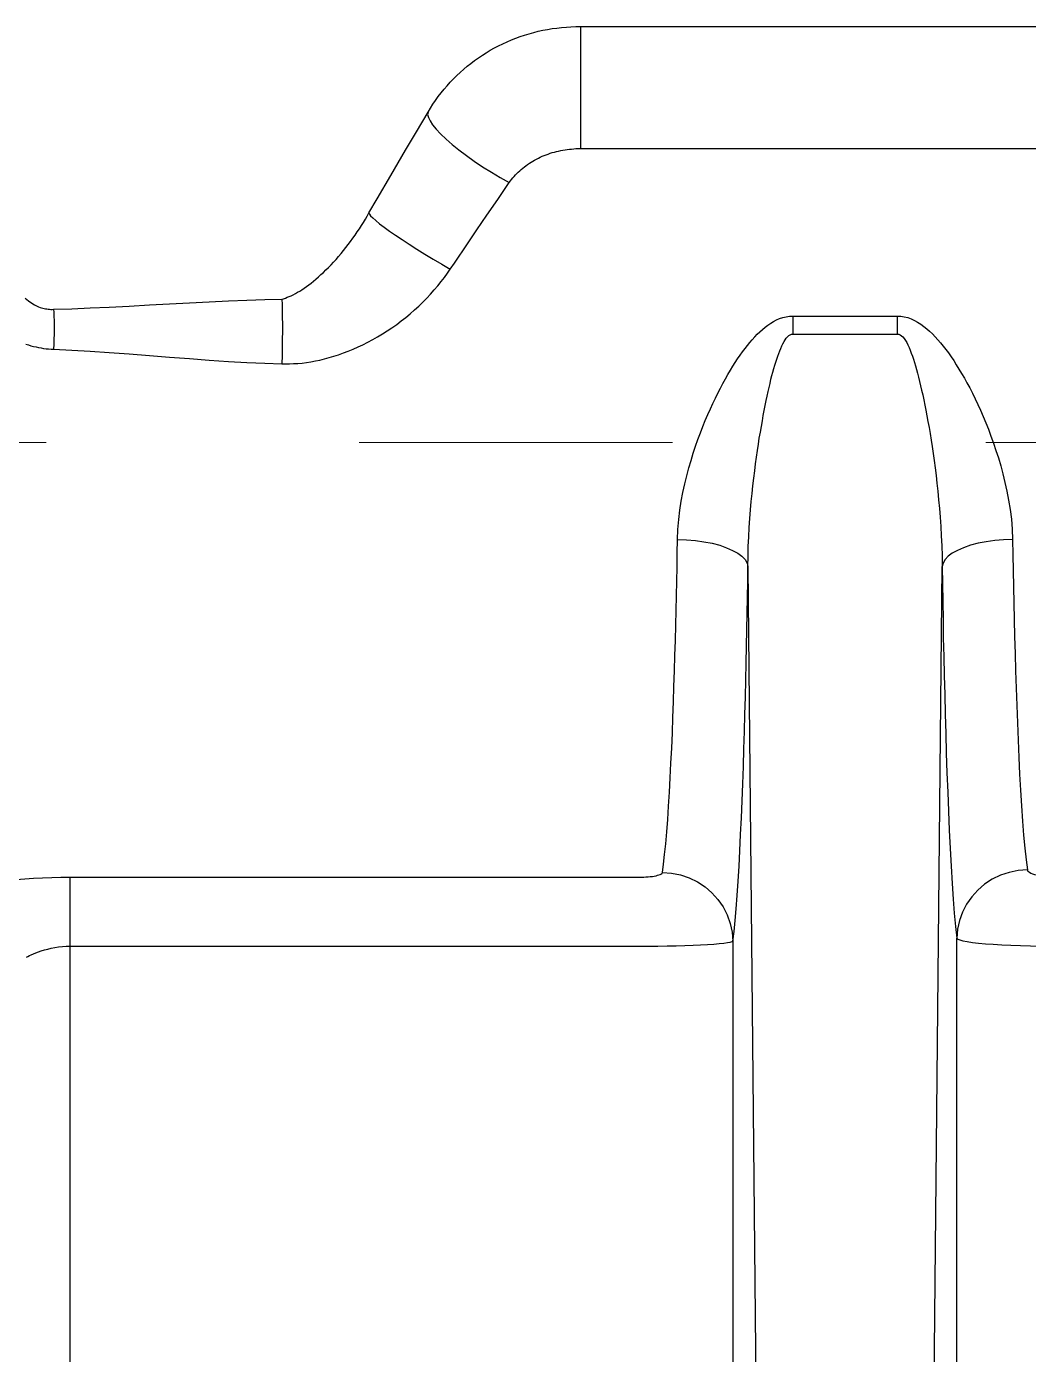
# Model space of a CAD drawing. Header units: millimetres. Extents: x 100 to 1590, y 100 to 694.
# Drawn here: x 1479.656 to 1480.456, y 501.759 to 502.819 of the extents above; entities that cross this region are included whole.
import ezdxf

# ---------------------------------------------------------------- set-up
doc = ezdxf.new("R2010")
doc.units = ezdxf.units.MM
doc.linetypes.add('CENTER', pattern=[2, 1.25, -0.25, 0.25, -0.25])
doc.layers.add('CL', color=1, linetype='CENTER', lineweight=9)

msp = doc.modelspace()

# ---------------------------------------------------------------- linework, layer by layer
at = {"color": 9, "linetype": 'Continuous'}
for p, q in [((1480.0982, 502.8186), (1480.0982, 502.7212)), ((1479.9673, 502.7347), (1479.9765, 502.7504)), ((1479.9586, 502.7199), (1479.9673, 502.7347)), ((1479.9468, 502.6997), (1479.9586, 502.7199)), ((1480.0982, 502.7212), (1481.0875, 502.7212)), ((1479.936, 502.6812), (1479.9468, 502.6997)), ((1480.0322, 502.6806), (1480.0414, 502.6941)), ((1479.9294, 502.6699), (1479.936, 502.6812)), ((1480.0235, 502.668), (1480.0322, 502.6806)), ((1480.0155, 502.6563), (1480.0235, 502.668)), ((1480.008, 502.6452), (1480.0155, 502.6563)), ((1480.2676, 502.5877), (1480.351, 502.5877)), ((1480.2676, 502.5877), (1480.2676, 502.5733)), ((1480.351, 502.5877), (1480.351, 502.5733)), ((1480.2676, 502.5733), (1480.351, 502.5733)), ((1480.2318, 502.388), (1480.2441, 501.1407)), ((1480.3746, 501.1445), (1480.3868, 502.388)), ((1479.6909, 502.1401), (1480.1448, 502.1401)), ((1479.6909, 501.6018), (1479.6909, 502.1401)), ((1480.2197, 502.0892), (1480.2197, 500.9378)), ((1480.3986, 501.1125), (1480.3986, 502.0916)), ((1479.6909, 502.0851), (1480.1448, 502.0851))]:
    msp.add_line(p, q, dxfattribs=at)
for points in [[(1479.9765, 502.7504), (1479.9784, 502.7536), (1479.9804, 502.7567), (1479.9825, 502.7597), (1479.9847, 502.7628), (1479.987, 502.7657), (1479.9893, 502.7686), (1479.9917, 502.7714), (1479.9942, 502.7742), (1479.9968, 502.7769), (1479.9994, 502.7795), (1480.0022, 502.782), (1480.005, 502.7845), (1480.0078, 502.7869), (1480.0107, 502.7892), (1480.0137, 502.7915), (1480.0168, 502.7936), (1480.0199, 502.7957), (1480.023, 502.7977), (1480.0262, 502.7996), (1480.0295, 502.8015), (1480.0328, 502.8032), (1480.0362, 502.8049), (1480.0396, 502.8064), (1480.0431, 502.8079), (1480.0466, 502.8093), (1480.0501, 502.8106), (1480.0536, 502.8117), (1480.0572, 502.8128), (1480.0609, 502.8139), (1480.0645, 502.8148), (1480.0682, 502.8156), (1480.0719, 502.8163), (1480.0756, 502.8169), (1480.0794, 502.8174), (1480.0831, 502.8179), (1480.0869, 502.8182), (1480.0906, 502.8184), (1480.0944, 502.8185), (1480.0982, 502.8186)], [(1480.0982, 502.8186), (1481.089, 502.8186)], [(1479.9765, 502.7504), (1479.9762, 502.7484), (1479.9768, 502.7461), (1479.9781, 502.7433), (1479.9802, 502.7401), (1479.9831, 502.7366), (1479.9866, 502.7329), (1479.9909, 502.7288), (1479.9957, 502.7246), (1480.0012, 502.7203), (1480.0071, 502.7158), (1480.0134, 502.7113), (1480.0201, 502.7068), (1480.0271, 502.7024), (1480.0342, 502.6982), (1480.0414, 502.6941)], [(1480.0414, 502.6941), (1480.0423, 502.6954), (1480.0432, 502.6966), (1480.0442, 502.6978), (1480.0452, 502.699), (1480.0463, 502.7002), (1480.0474, 502.7013), (1480.0485, 502.7024), (1480.0497, 502.7035), (1480.0509, 502.7046), (1480.0521, 502.7057), (1480.0534, 502.7067), (1480.0547, 502.7076), (1480.056, 502.7086), (1480.0574, 502.7095), (1480.0587, 502.7104), (1480.0602, 502.7113), (1480.0616, 502.7121), (1480.0631, 502.7129), (1480.0646, 502.7136), (1480.0661, 502.7144), (1480.0677, 502.7151), (1480.0692, 502.7157), (1480.0708, 502.7163), (1480.0724, 502.7169), (1480.0741, 502.7175), (1480.0757, 502.718), (1480.0774, 502.7185), (1480.0791, 502.7189), (1480.0807, 502.7193), (1480.0825, 502.7197), (1480.0842, 502.72), (1480.0859, 502.7203), (1480.0876, 502.7205), (1480.0894, 502.7208), (1480.0911, 502.7209), (1480.0929, 502.7211), (1480.0946, 502.7212), (1480.0964, 502.7212), (1480.0982, 502.7212)], [(1479.8598, 502.6011), (1479.8612, 502.6015), (1479.8627, 502.602), (1479.8642, 502.6026), (1479.8658, 502.6032), (1479.8674, 502.6039), (1479.869, 502.6047), (1479.8707, 502.6056), (1479.8724, 502.6066), (1479.8741, 502.6076), (1479.8759, 502.6087), (1479.8777, 502.6099), (1479.8795, 502.6112), (1479.8814, 502.6126), (1479.8833, 502.614), (1479.8852, 502.6156), (1479.8871, 502.6172), (1479.8891, 502.6189), (1479.8911, 502.6207), (1479.8931, 502.6225), (1479.8951, 502.6245), (1479.8971, 502.6265), (1479.8991, 502.6286), (1479.9011, 502.6307), (1479.9031, 502.6329), (1479.9051, 502.6352), (1479.9071, 502.6375), (1479.909, 502.6399), (1479.911, 502.6423), (1479.9129, 502.6448), (1479.9147, 502.6472), (1479.9166, 502.6497), (1479.9184, 502.6523), (1479.9201, 502.6548), (1479.9218, 502.6573), (1479.9235, 502.6599), (1479.925, 502.6624), (1479.9266, 502.6649), (1479.928, 502.6674), (1479.9294, 502.6699)], [(1479.9294, 502.6699), (1479.9297, 502.6689), (1479.9307, 502.6676), (1479.9324, 502.6659), (1479.9348, 502.6638), (1479.9378, 502.6613), (1479.9415, 502.6586), (1479.9458, 502.6555), (1479.9506, 502.6522), (1479.9559, 502.6487), (1479.9616, 502.6449), (1479.9677, 502.6411), (1479.9741, 502.6371), (1479.9807, 502.6331), (1479.9875, 502.6291), (1479.9943, 502.6251)], [(1479.9943, 502.6251), (1479.9976, 502.6299), (1480.008, 502.6452)], [(1479.8598, 502.5495), (1479.8629, 502.5495), (1479.8661, 502.5495), (1479.8693, 502.5497), (1479.8727, 502.5499), (1479.8761, 502.5502), (1479.8795, 502.5507), (1479.8831, 502.5512), (1479.8866, 502.5519), (1479.8903, 502.5526), (1479.8939, 502.5535), (1479.8977, 502.5545), (1479.9014, 502.5556), (1479.9052, 502.5568), (1479.9091, 502.5582), (1479.9129, 502.5597), (1479.9168, 502.5612), (1479.9207, 502.563), (1479.9246, 502.5648), (1479.9285, 502.5668), (1479.9324, 502.5689), (1479.9363, 502.5711), (1479.9401, 502.5734), (1479.944, 502.5759), (1479.9477, 502.5784), (1479.9515, 502.581), (1479.9551, 502.5838), (1479.9587, 502.5866), (1479.9623, 502.5895), (1479.9657, 502.5926), (1479.9691, 502.5956), (1479.9723, 502.5988), (1479.9755, 502.602), (1479.9786, 502.6052), (1479.9815, 502.6085), (1479.9843, 502.6118), (1479.987, 502.6151), (1479.9896, 502.6184), (1479.992, 502.6218), (1479.9943, 502.6251)], [(1479.6551, 502.602), (1479.6563, 502.6009), (1479.6576, 502.5999), (1479.6588, 502.599), (1479.66, 502.5982), (1479.6612, 502.5974), (1479.6624, 502.5967), (1479.6636, 502.5961), (1479.6647, 502.5956), (1479.6658, 502.5951), (1479.667, 502.5946), (1479.6681, 502.5943), (1479.6692, 502.5939), (1479.6703, 502.5937), (1479.6713, 502.5935), (1479.6724, 502.5933), (1479.6735, 502.5931), (1479.6745, 502.5931), (1479.6756, 502.593), (1479.6767, 502.593), (1479.6777, 502.5931)], [(1479.6777, 502.5931), (1479.6922, 502.5935), (1479.707, 502.5941), (1479.7222, 502.5948), (1479.7381, 502.5956), (1479.7543, 502.5965), (1479.7703, 502.5973), (1479.7862, 502.5982), (1479.802, 502.599), (1479.8173, 502.5997), (1479.832, 502.6003), (1479.8462, 502.6008), (1479.8598, 502.6011)], [(1479.8598, 502.6011), (1479.86, 502.5968), (1479.8601, 502.592), (1479.8602, 502.5867), (1479.8603, 502.5812), (1479.8603, 502.5753), (1479.8602, 502.5691), (1479.8601, 502.5627), (1479.86, 502.5562), (1479.8598, 502.5495)], [(1479.6777, 502.5931), (1479.6779, 502.5904), (1479.678, 502.5874), (1479.6781, 502.5842), (1479.6781, 502.5807), (1479.6781, 502.5771), (1479.6781, 502.5732), (1479.678, 502.5693), (1479.6779, 502.5652), (1479.6777, 502.5612)], [(1480.1756, 502.4095), (1480.1759, 502.4175), (1480.1766, 502.4253), (1480.1775, 502.4328), (1480.1786, 502.4401), (1480.1799, 502.447), (1480.1814, 502.4538), (1480.183, 502.4603), (1480.1846, 502.4665), (1480.1864, 502.4725), (1480.1882, 502.4783), (1480.19, 502.4839), (1480.1919, 502.4893), (1480.1939, 502.4946), (1480.1958, 502.4996), (1480.1978, 502.5044), (1480.1998, 502.5091), (1480.2018, 502.5136), (1480.2038, 502.518), (1480.2058, 502.5222), (1480.2078, 502.5262), (1480.2098, 502.5302), (1480.2118, 502.5339), (1480.2138, 502.5376), (1480.2158, 502.541), (1480.2178, 502.5444), (1480.2197, 502.5476), (1480.2217, 502.5507), (1480.2236, 502.5536), (1480.2256, 502.5564), (1480.2275, 502.5591), (1480.2295, 502.5617), (1480.2314, 502.5642), (1480.2333, 502.5666), (1480.2353, 502.5688), (1480.2373, 502.571), (1480.2393, 502.5731), (1480.2413, 502.5751), (1480.2434, 502.5769), (1480.2455, 502.5787), (1480.2477, 502.5804), (1480.25, 502.5819), (1480.2523, 502.5833), (1480.2547, 502.5846), (1480.2571, 502.5856), (1480.2596, 502.5865), (1480.2622, 502.5871), (1480.2649, 502.5876), (1480.2676, 502.5877)], [(1480.351, 502.5877), (1480.3537, 502.5875), (1480.3565, 502.5871), (1480.3593, 502.5864), (1480.362, 502.5854), (1480.3647, 502.5842), (1480.3672, 502.5828), (1480.3697, 502.5812), (1480.3722, 502.5794), (1480.3746, 502.5775), (1480.3768, 502.5755), (1480.3791, 502.5734), (1480.3812, 502.5711), (1480.3834, 502.5688), (1480.3855, 502.5663), (1480.3876, 502.5637), (1480.3897, 502.561), (1480.3918, 502.5582), (1480.3939, 502.5552), (1480.396, 502.5521), (1480.3981, 502.5488), (1480.4002, 502.5454), (1480.4023, 502.5419), (1480.4045, 502.5382), (1480.4066, 502.5343), (1480.4088, 502.5303), (1480.4109, 502.5261), (1480.4131, 502.5217), (1480.4152, 502.5172), (1480.4173, 502.5125), (1480.4195, 502.5076), (1480.4216, 502.5026), (1480.4237, 502.4974), (1480.4257, 502.4919), (1480.4278, 502.4863), (1480.4297, 502.4805), (1480.4317, 502.4745), (1480.4335, 502.4682), (1480.4353, 502.4617), (1480.4369, 502.455), (1480.4385, 502.4481), (1480.4398, 502.4409), (1480.441, 502.4335), (1480.442, 502.4257), (1480.4427, 502.4177), (1480.443, 502.4095)], [(1479.6555, 502.5653), (1479.6576, 502.5647), (1479.6596, 502.564), (1479.6617, 502.5635), (1479.6637, 502.563), (1479.6657, 502.5626), (1479.6677, 502.5622), (1479.6697, 502.5619), (1479.6717, 502.5616), (1479.6737, 502.5614), (1479.6757, 502.5613), (1479.6777, 502.5612)], [(1480.2318, 502.388), (1480.2319, 502.3961), (1480.2321, 502.404), (1480.2325, 502.4116), (1480.2329, 502.419), (1480.2334, 502.4261), (1480.2339, 502.433), (1480.2345, 502.4397), (1480.2351, 502.4461), (1480.2358, 502.4523), (1480.2365, 502.4583), (1480.2372, 502.4641), (1480.2379, 502.4697), (1480.2387, 502.4751), (1480.2394, 502.4804), (1480.2402, 502.4854), (1480.2409, 502.4903), (1480.2417, 502.495), (1480.2425, 502.4996), (1480.2433, 502.504), (1480.244, 502.5083), (1480.2448, 502.5124), (1480.2456, 502.5164), (1480.2464, 502.5202), (1480.2472, 502.5239), (1480.2479, 502.5274), (1480.2487, 502.5308), (1480.2495, 502.534), (1480.2502, 502.5372), (1480.251, 502.5402), (1480.2517, 502.543), (1480.2525, 502.5458), (1480.2533, 502.5484), (1480.254, 502.5509), (1480.2548, 502.5533), (1480.2556, 502.5556), (1480.2564, 502.5578), (1480.2572, 502.5599), (1480.258, 502.5619), (1480.2588, 502.5638), (1480.2597, 502.5656), (1480.2606, 502.5673), (1480.2615, 502.5688), (1480.2624, 502.5701), (1480.2634, 502.5712), (1480.2644, 502.5721), (1480.2654, 502.5727), (1480.2665, 502.5732), (1480.2676, 502.5733)], [(1480.351, 502.5733), (1480.3521, 502.5732), (1480.3532, 502.5727), (1480.3543, 502.572), (1480.3554, 502.571), (1480.3564, 502.5697), (1480.3575, 502.5682), (1480.3585, 502.5665), (1480.3594, 502.5646), (1480.3604, 502.5626), (1480.3613, 502.5604), (1480.3621, 502.5581), (1480.363, 502.5557), (1480.3638, 502.5532), (1480.3647, 502.5506), (1480.3655, 502.5479), (1480.3663, 502.545), (1480.3671, 502.542), (1480.368, 502.5388), (1480.3688, 502.5355), (1480.3696, 502.5321), (1480.3704, 502.5285), (1480.3713, 502.5247), (1480.3721, 502.5208), (1480.3729, 502.5167), (1480.3738, 502.5125), (1480.3746, 502.5081), (1480.3754, 502.5035), (1480.3763, 502.4988), (1480.3771, 502.4939), (1480.3779, 502.4888), (1480.3787, 502.4835), (1480.3795, 502.4781), (1480.3803, 502.4724), (1480.3811, 502.4666), (1480.3819, 502.4605), (1480.3826, 502.4543), (1480.3833, 502.4479), (1480.384, 502.4412), (1480.3846, 502.4343), (1480.3852, 502.4272), (1480.3857, 502.4198), (1480.3861, 502.4123), (1480.3865, 502.4044), (1480.3867, 502.3963), (1480.3868, 502.388)], [(1479.6777, 502.5612), (1479.6922, 502.5605), (1479.707, 502.5597), (1479.7222, 502.5587), (1479.7381, 502.5575), (1479.7543, 502.5562), (1479.7703, 502.5549), (1479.7862, 502.5537), (1479.802, 502.5525), (1479.8173, 502.5515), (1479.832, 502.5506), (1479.8462, 502.55), (1479.8598, 502.5495)], [(1480.1635, 502.1438), (1480.1644, 502.1505), (1480.1653, 502.1582), (1480.1662, 502.1668), (1480.167, 502.1762), (1480.1678, 502.1862), (1480.1685, 502.1968), (1480.1692, 502.2079), (1480.1698, 502.2194), (1480.1704, 502.2311), (1480.171, 502.2431), (1480.1715, 502.2553), (1480.172, 502.2676), (1480.1724, 502.28), (1480.1728, 502.2923), (1480.1732, 502.3046), (1480.1736, 502.3168), (1480.1739, 502.329), (1480.1742, 502.341), (1480.1745, 502.3528), (1480.1748, 502.3645), (1480.175, 502.3761), (1480.1752, 502.3874), (1480.1754, 502.3986), (1480.1756, 502.4095)], [(1480.1756, 502.4095), (1480.1828, 502.4092), (1480.1899, 502.4086), (1480.1967, 502.4076), (1480.2032, 502.4064), (1480.2093, 502.4048), (1480.2147, 502.4029), (1480.2196, 502.4008), (1480.2237, 502.3985), (1480.227, 502.3961), (1480.2295, 502.3934), (1480.2311, 502.3907), (1480.2318, 502.388)], [(1480.443, 502.4095), (1480.4358, 502.4092), (1480.4287, 502.4086), (1480.4219, 502.4076), (1480.4154, 502.4064), (1480.4094, 502.4048), (1480.4039, 502.4029), (1480.399, 502.4008), (1480.3949, 502.3985), (1480.3916, 502.3961), (1480.3891, 502.3934), (1480.3875, 502.3907), (1480.3868, 502.388)], [(1480.443, 502.4095), (1480.4432, 502.3972), (1480.4434, 502.3847), (1480.4437, 502.3718), (1480.444, 502.3588), (1480.4443, 502.3456), (1480.4446, 502.3321), (1480.445, 502.3185), (1480.4454, 502.3047), (1480.4458, 502.2909), (1480.4463, 502.277), (1480.4468, 502.2631), (1480.4474, 502.2494), (1480.448, 502.2357), (1480.4486, 502.2224), (1480.4493, 502.2094), (1480.4501, 502.1969), (1480.4509, 502.1849), (1480.4518, 502.1737), (1480.4527, 502.1633), (1480.4537, 502.154), (1480.4548, 502.1459)], [(1480.2197, 502.0892), (1480.2207, 502.0969), (1480.2216, 502.1055), (1480.2224, 502.115), (1480.2232, 502.1255), (1480.224, 502.1369), (1480.2247, 502.1488), (1480.2254, 502.1612), (1480.226, 502.1742), (1480.2266, 502.1875), (1480.2272, 502.201), (1480.2277, 502.2147), (1480.2282, 502.2285), (1480.2286, 502.2424), (1480.2291, 502.2563), (1480.2294, 502.2701), (1480.2298, 502.2838), (1480.2301, 502.2975), (1480.2304, 502.3109), (1480.2307, 502.3243), (1480.231, 502.3374), (1480.2312, 502.3504), (1480.2314, 502.3631), (1480.2317, 502.3756), (1480.2318, 502.388)], [(1480.3868, 502.388), (1480.387, 502.3741), (1480.3872, 502.36), (1480.3875, 502.3456), (1480.3877, 502.331), (1480.3881, 502.3161), (1480.3884, 502.301), (1480.3888, 502.2857), (1480.3892, 502.2702), (1480.3896, 502.2547), (1480.3901, 502.2391), (1480.3906, 502.2234), (1480.3912, 502.208), (1480.3918, 502.1927), (1480.3924, 502.1775), (1480.3931, 502.1629), (1480.3939, 502.1488), (1480.3947, 502.1352), (1480.3956, 502.1227), (1480.3965, 502.1113), (1480.3975, 502.1009), (1480.3986, 502.0916)], [(1480.1448, 502.1401), (1480.1467, 502.1402), (1480.1486, 502.1402), (1480.1504, 502.1403), (1480.1522, 502.1404), (1480.1539, 502.1406), (1480.1556, 502.1408), (1480.1571, 502.141), (1480.1585, 502.1413), (1480.1597, 502.1416), (1480.1608, 502.1419), (1480.1617, 502.1422), (1480.1624, 502.1426), (1480.163, 502.143), (1480.1633, 502.1434), (1480.1635, 502.1438)], [(1480.1635, 502.1438), (1480.1708, 502.1433), (1480.178, 502.1419), (1480.1849, 502.1395), (1480.1915, 502.1364), (1480.1976, 502.1324), (1480.2031, 502.1277), (1480.2079, 502.1223), (1480.212, 502.1164), (1480.2153, 502.11), (1480.2177, 502.1033), (1480.2192, 502.0963), (1480.2197, 502.0892)], [(1480.4548, 502.1459), (1480.4475, 502.1454), (1480.4403, 502.1439), (1480.4334, 502.1416), (1480.4268, 502.1385), (1480.4207, 502.1345), (1480.4152, 502.1298), (1480.4104, 502.1245), (1480.4063, 502.1186), (1480.403, 502.1122), (1480.4006, 502.1055), (1480.3991, 502.0986), (1480.3986, 502.0916)], [(1480.4548, 502.1459), (1480.455, 502.1452), (1480.4556, 502.1446), (1480.4564, 502.144), (1480.4575, 502.1434), (1480.4589, 502.1428), (1480.4605, 502.1423), (1480.4624, 502.1419), (1480.4644, 502.1415), (1480.4667, 502.1411), (1480.4691, 502.1408), (1480.4717, 502.1406), (1480.4744, 502.1404), (1480.4772, 502.1402), (1480.48, 502.1402), (1480.4829, 502.1401)], [(1479.6156, 502.1344), (1479.6198, 502.135), (1479.6246, 502.1357), (1479.6297, 502.1364), (1479.6354, 502.1371), (1479.6415, 502.1377), (1479.6479, 502.1383), (1479.6547, 502.1388), (1479.6617, 502.1393), (1479.6689, 502.1397), (1479.6762, 502.1399), (1479.6835, 502.1401), (1479.6909, 502.1401)], [(1480.1448, 502.0851), (1480.1524, 502.0851), (1480.16, 502.0852), (1480.1674, 502.0853), (1480.1746, 502.0854), (1480.1815, 502.0856), (1480.188, 502.0858), (1480.194, 502.0861), (1480.1995, 502.0864), (1480.2045, 502.0867), (1480.2088, 502.0871), (1480.2125, 502.0875), (1480.2154, 502.0879), (1480.2176, 502.0883), (1480.2191, 502.0888), (1480.2197, 502.0892)], [(1480.3986, 502.0916), (1480.3993, 502.0908), (1480.4009, 502.0901), (1480.4034, 502.0894), (1480.4067, 502.0887), (1480.4109, 502.0881), (1480.4157, 502.0875), (1480.4213, 502.087), (1480.4275, 502.0866), (1480.4343, 502.0862), (1480.4416, 502.0859), (1480.4493, 502.0856), (1480.4574, 502.0854), (1480.4658, 502.0852), (1480.4743, 502.0851), (1480.4829, 502.0851)], [(1479.6561, 502.0763), (1479.6572, 502.0769), (1479.6585, 502.0776), (1479.6599, 502.0782), (1479.6616, 502.079), (1479.6635, 502.0798), (1479.6656, 502.0806), (1479.6679, 502.0813), (1479.6704, 502.0821), (1479.673, 502.0828), (1479.6758, 502.0835), (1479.6787, 502.084), (1479.6817, 502.0845), (1479.6848, 502.0848), (1479.6878, 502.085), (1479.6909, 502.0851)]]:
    msp.add_lwpolyline(points, dxfattribs=at)
at = {"layer": 'CL'}
msp.add_line((1481.6717, 502.4868), (1476.0073, 502.4868), dxfattribs=at)

doc.saveas('drawing.dxf')
